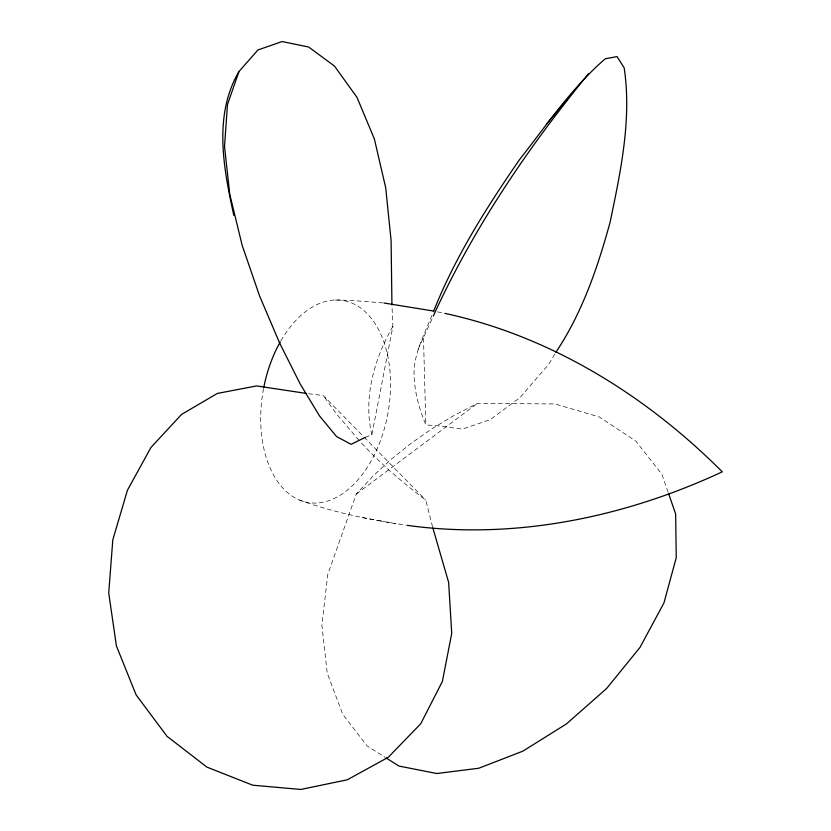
<?xml version="1.0" encoding="UTF-8"?>
<svg xmlns="http://www.w3.org/2000/svg" width="831" height="831" viewBox="0 0 831 831"><rect width="100%" height="100%" fill="white"/><g stroke="black" fill="none" stroke-linecap="round" stroke-linejoin="round"><path stroke-width="0.62" stroke-dasharray="4.16 3.12" d="M365.411 437.324L371.862 434.758L392.907 326.334L391.983 306.286M431.954 315.281C424.194 335.038 413.173 354.473 414.077 376.35C414.814 393.156 419.458 409.434 425.856 424.911L439.225 425.908L462.306 429.139L490.259 419.624L520.019 397.582L548.74 364.248L555.253 353.362M668.134 492.253L661.871 474.21L635.757 441.053L599.193 416.923L554.952 403.939L477.368 403.409L454.36 415.282L432.089 428.703L410.867 443.474L390.934 459.46L372.641 476.423L356.239 494.102L327.767 574.46L321.888 625.307L327.206 673.079L342.715 714.265L367.094 745.937L385.148 757.342M418.055 349.404L432.847 317.172M392.907 326.334C374.365 358.753 362.97 397.55 371.862 434.758M356.239 494.102L477.368 403.409M335.329 300.012L351.575 300.427L382.779 302.889M308.54 393.697L323.301 395.525L363.189 436.244M299.617 500.127C333.917 512.53 369.805 519.801 405.808 525.14M379.611 520.684L395.785 523.665M362.326 517.568L378.489 520.538M437.449 311.843L443.65 313.121M432.556 526.75L425.732 500.096C402.287 482.333 379.819 463.116 359.968 441.365M364.092 437.168L425.732 500.096M359.096 440.42L336.264 413.682L323.301 395.525M423.498 338.072L425.856 424.911M280.92 340.762A102.525 63.395 -80 0 1 385.272 346.215A102.525 63.395 -80 0 1 329.066 500.574A102.525 63.395 -80 0 1 263.583 388.378"/><path stroke-width="1.25" d="M391.931 305.039L391.1 240.606L385.709 187.764L374.365 138.922L357.008 97.414L334.478 66.065L308.644 47.014L282.125 41.55L257.932 49.974L238.975 71.539L227.486 104.54L224.505 146.433L229.782 194.381L242.133 245.249L259.532 295.826L279.621 343.037L300.188 383.953L319.509 415.895L336.586 436.576L351.108 444.305L365.411 437.324M433.439 311.698C454.91 257.33 486.467 207.636 519.5 159.656C546.746 125.055 571.749 87.702 605.269 58.783L617.038 56.601L624.174 67.83C631.872 119.467 620.591 171.622 610.141 222.064C597.707 267.52 582.23 312.809 555.897 352.271M433.367 316.019L435.963 310.212C475.664 224.931 529.067 146.308 588.587 73.679M238.975 71.539C213.193 115.374 223.581 168.672 233.823 215.406M546.331 124.307L567.043 99.627M306.078 393.385L256.561 385.927L217.338 393.437L181.553 414.42L150.982 447.421L127.444 490.207L112.798 539.87L108.726 593.002L116.402 645.926L136.118 694.893L167.031 736.318L206.919 767.117L252.728 785.202L300.791 789.45L347.192 779.831L388.222 757.332L420.725 723.77L442.341 681.534L451.732 633.409L448.636 582.375L432.868 527.955M384.026 303.014L433.73 311.074M407.055 525.327C514.389 540.275 624.746 517.256 722.274 471.831C646.341 395.743 550.756 336.16 444.886 313.38M386.207 758.007L398.942 766.057L436.742 773.516L478.76 768.249L522.886 751.141L566.545 723.843L606.588 688.525L639.984 647.422L663.927 602.984L676.247 557.674L675.645 513.922L668.55 493.458M263.822 387.121A102.525 63.395 -80 0 1 280.276 341.894"/></g></svg>
